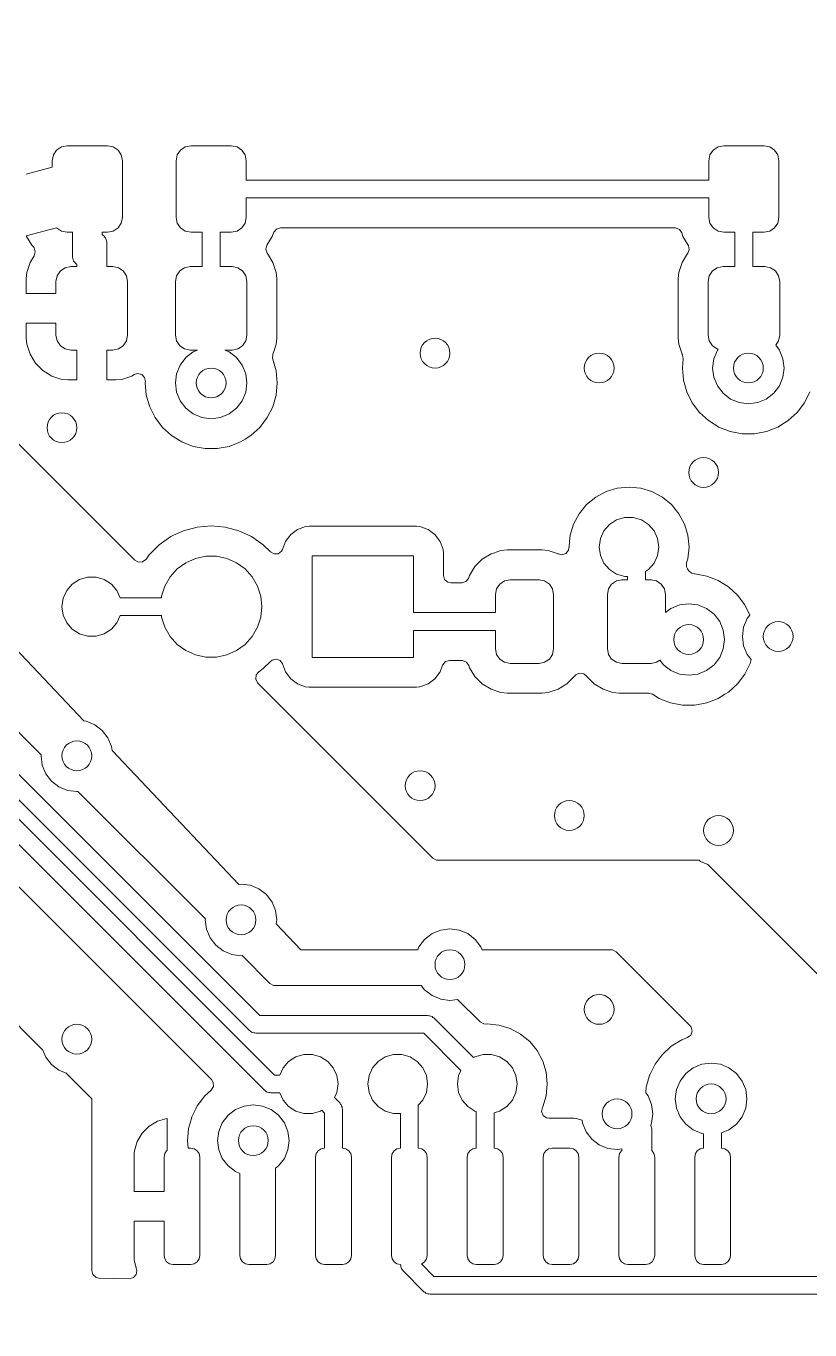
# Model space of a CAD drawing. Header units: millimetres. Extents: x 0 to 594, y 0 to 420.
# Drawn here: x 441.81 to 468.07, y 208.97 to 252.68 of the extents above; entities that cross this region are included whole.
import ezdxf

# ---------------------------------------------------------------- set-up
doc = ezdxf.new("R2010")
doc.units = ezdxf.units.MM
doc.linetypes.add('K5LT32768', pattern=[0])
picture_1 = doc.add_image_def('image2.png', size_in_pixel=(1000, 1000))

msp = doc.modelspace()

# ---------------------------------------------------------------- linework, layer by layer
at = {"color": 7, "linetype": 'K5LT32768', "lineweight": 18}
for p, q in [((442.726, 248.358), (442.688, 248.166)), ((442.835, 248.52), (442.726, 248.358)), ((442.997, 248.628), (442.835, 248.52)), ((443.188, 248.666), (442.997, 248.628)), ((444.538, 248.666), (443.188, 248.666)), ((444.73, 248.628), (444.538, 248.666)), ((444.892, 248.52), (444.73, 248.628)), ((445, 248.358), (444.892, 248.52)), ((445.038, 248.166), (445, 248.358)), ((446.876, 248.358), (446.838, 248.166)), ((446.985, 248.52), (446.876, 248.358)), ((447.147, 248.628), (446.985, 248.52)), ((447.338, 248.666), (447.147, 248.628)), ((448.688, 248.666), (447.338, 248.666)), ((448.88, 248.628), (448.688, 248.666)), ((449.042, 248.52), (448.88, 248.628)), ((449.15, 248.358), (449.042, 248.52)), ((449.188, 248.166), (449.15, 248.358)), ((464.726, 248.358), (464.688, 248.166)), ((464.835, 248.52), (464.726, 248.358)), ((464.997, 248.628), (464.835, 248.52)), ((465.188, 248.666), (464.997, 248.628)), ((466.538, 248.666), (465.188, 248.666)), ((466.73, 248.628), (466.538, 248.666)), ((466.892, 248.52), (466.73, 248.628)), ((467, 248.358), (466.892, 248.52)), ((467.038, 248.166), (467, 248.358)), ((442.688, 247.944), (441.81, 247.716)), ((442.688, 248.166), (442.688, 247.944)), ((445.038, 246.266), (445.038, 248.166)), ((446.838, 248.166), (446.838, 246.266)), ((449.188, 247.516), (449.188, 248.166)), ((464.688, 248.166), (464.688, 247.516)), ((467.038, 246.266), (467.038, 248.166)), ((464.688, 247.516), (449.188, 247.516)), ((449.188, 246.266), (449.188, 246.916)), ((449.188, 246.916), (464.688, 246.916)), ((464.688, 246.916), (464.688, 246.266)), ((444.892, 245.913), (445, 246.075)), ((445, 246.075), (445.038, 246.266)), ((446.838, 246.266), (446.876, 246.075)), ((446.876, 246.075), (446.985, 245.913)), ((449.042, 245.913), (449.15, 246.075)), ((449.15, 246.075), (449.188, 246.266)), ((464.688, 246.266), (464.726, 246.075)), ((464.726, 246.075), (464.835, 245.913)), ((466.892, 245.913), (467, 246.075)), ((467, 246.075), (467.038, 246.266)), ((441.812, 245.651), (442.833, 245.916)), ((441.82, 245.628), (441.812, 245.651)), ((442.833, 245.916), (442.835, 245.913)), ((442.835, 245.913), (442.997, 245.805)), ((442.997, 245.805), (443.188, 245.766)), ((443.188, 245.766), (443.363, 245.766)), ((443.363, 245.766), (443.363, 244.934)), ((444.363, 245.696), (444.363, 245.766)), ((444.363, 245.766), (444.538, 245.766)), ((444.436, 245.624), (444.363, 245.696)), ((444.538, 245.766), (444.73, 245.805)), ((444.73, 245.805), (444.892, 245.913)), ((446.985, 245.913), (447.147, 245.805)), ((447.147, 245.805), (447.338, 245.766)), ((447.338, 245.766), (447.713, 245.766)), ((447.713, 245.766), (447.713, 244.616)), ((448.313, 244.616), (448.313, 245.766)), ((448.313, 245.766), (448.688, 245.766)), ((448.688, 245.766), (448.88, 245.805)), ((448.88, 245.805), (449.042, 245.913)), ((450.097, 245.746), (450.058, 245.628)), ((450.107, 245.771), (450.097, 245.746)), ((450.198, 245.876), (450.107, 245.771)), ((450.332, 245.915), (450.198, 245.876)), ((463.544, 245.915), (450.332, 245.915)), ((463.571, 245.914), (463.544, 245.915)), ((463.7, 245.86), (463.571, 245.914)), ((463.78, 245.746), (463.7, 245.86)), ((463.819, 245.628), (463.78, 245.746)), ((464.835, 245.913), (464.997, 245.805)), ((464.997, 245.805), (465.188, 245.766)), ((465.188, 245.766), (465.563, 245.766)), ((465.563, 245.766), (465.563, 244.616)), ((466.163, 244.616), (466.163, 245.766)), ((466.163, 245.766), (466.538, 245.766)), ((466.538, 245.766), (466.73, 245.805)), ((466.73, 245.805), (466.892, 245.913)), ((442.004, 245.33), (441.82, 245.628)), ((442.048, 245.286), (442.004, 245.33)), ((442.079, 245.248), (442.048, 245.286)), ((442.12, 245.115), (442.079, 245.248)), ((444.431, 245.619), (444.436, 245.624)), ((444.474, 245.583), (444.431, 245.619)), ((444.513, 245.448), (444.474, 245.583)), ((444.513, 244.616), (444.513, 245.448)), ((449.88, 245.34), (449.843, 245.205)), ((449.843, 245.205), (449.885, 245.072)), ((450.058, 245.628), (449.88, 245.34)), ((463.996, 245.34), (463.819, 245.628)), ((464.006, 245.323), (463.996, 245.34)), ((464.032, 245.186), (464.006, 245.323)), ((441.945, 244.755), (442.084, 244.98)), ((442.084, 244.98), (442.12, 245.115)), ((443.363, 244.934), (443.403, 244.8)), ((443.403, 244.8), (443.445, 244.764)), ((443.445, 244.764), (443.441, 244.759)), ((449.885, 245.072), (449.897, 245.056)), ((449.897, 245.056), (449.899, 245.054)), ((449.899, 245.054), (450.083, 244.755)), ((463.794, 244.755), (463.978, 245.054)), ((463.978, 245.054), (463.98, 245.056)), ((463.98, 245.058), (463.985, 245.066)), ((463.98, 245.056), (463.98, 245.058)), ((463.984, 245.067), (464.032, 245.186)), ((463.985, 245.066), (463.984, 245.067)), ((441.813, 244.216), (441.834, 244.422)), ((441.834, 244.422), (441.945, 244.755)), ((442.96, 244.47), (442.851, 244.308)), ((443.122, 244.578), (442.96, 244.47)), ((443.313, 244.616), (443.122, 244.578)), ((443.513, 244.616), (443.313, 244.616)), ((443.441, 244.759), (443.513, 244.686)), ((443.513, 244.686), (443.513, 244.616)), ((444.713, 244.616), (444.513, 244.616)), ((444.905, 244.578), (444.713, 244.616)), ((445.067, 244.47), (444.905, 244.578)), ((445.175, 244.308), (445.067, 244.47)), ((446.96, 244.47), (446.851, 244.308)), ((447.122, 244.578), (446.96, 244.47)), ((447.313, 244.616), (447.122, 244.578)), ((447.713, 244.616), (447.313, 244.616)), ((448.713, 244.616), (448.313, 244.616)), ((448.905, 244.578), (448.713, 244.616)), ((449.067, 244.47), (448.905, 244.578)), ((449.175, 244.308), (449.067, 244.47)), ((450.083, 244.755), (450.083, 244.755)), ((450.083, 244.755), (450.193, 244.422)), ((450.193, 244.422), (450.214, 244.217)), ((463.662, 244.217), (463.683, 244.422)), ((463.683, 244.422), (463.794, 244.755)), ((464.81, 244.47), (464.701, 244.308)), ((464.972, 244.578), (464.81, 244.47)), ((465.163, 244.616), (464.972, 244.578)), ((465.563, 244.616), (465.163, 244.616)), ((466.563, 244.616), (466.163, 244.616)), ((466.755, 244.578), (466.563, 244.616)), ((466.917, 244.47), (466.755, 244.578)), ((467.025, 244.308), (466.917, 244.47)), ((436.086, 244.144), (445.453, 234.777)), ((441.813, 243.716), (441.813, 244.216)), ((442.851, 244.308), (442.813, 244.116)), ((442.813, 244.116), (442.813, 243.716)), ((445.213, 244.116), (445.175, 244.308)), ((445.213, 242.316), (445.213, 244.116)), ((446.851, 244.308), (446.813, 244.116)), ((446.813, 244.116), (446.813, 242.316)), ((449.213, 244.116), (449.175, 244.308)), ((449.213, 242.316), (449.213, 244.116)), ((450.214, 244.217), (450.214, 242.216)), ((463.662, 242.216), (463.662, 244.217)), ((464.701, 244.308), (464.663, 244.116)), ((464.663, 244.116), (464.663, 242.316)), ((467.063, 244.116), (467.025, 244.308)), ((467.063, 242.316), (467.063, 244.116)), ((442.813, 243.716), (441.813, 243.716)), ((441.813, 242.217), (441.813, 242.716)), ((441.813, 242.716), (442.813, 242.716)), ((442.813, 242.716), (442.813, 242.316)), ((441.834, 242.011), (441.813, 242.217)), ((442.813, 242.316), (442.851, 242.125)), ((445.175, 242.125), (445.213, 242.316)), ((446.813, 242.316), (446.851, 242.125)), ((449.175, 242.125), (449.213, 242.316)), ((450.214, 242.216), (450.193, 242.011)), ((463.683, 242.011), (463.662, 242.216)), ((464.663, 242.316), (464.701, 242.125)), ((467.025, 242.125), (467.063, 242.316)), ((441.945, 241.678), (441.834, 242.011)), ((442.851, 242.125), (442.96, 241.963)), ((442.96, 241.963), (443.122, 241.855)), ((443.122, 241.855), (443.313, 241.816)), ((443.313, 241.816), (443.513, 241.816)), ((443.513, 241.816), (443.513, 240.816)), ((444.513, 240.816), (444.513, 241.816)), ((444.513, 241.816), (444.713, 241.816)), ((444.713, 241.816), (444.905, 241.855)), ((444.905, 241.855), (445.067, 241.963)), ((445.067, 241.963), (445.175, 242.125)), ((446.851, 242.125), (446.96, 241.963)), ((446.96, 241.963), (447.122, 241.855)), ((447.122, 241.855), (447.313, 241.816)), ((447.413, 241.756), (447.165, 241.565)), ((447.313, 241.816), (447.56, 241.816)), ((447.56, 241.816), (447.413, 241.756)), ((448.613, 241.756), (448.467, 241.816)), ((448.467, 241.816), (448.713, 241.816)), ((448.862, 241.565), (448.613, 241.756)), ((448.713, 241.816), (448.905, 241.855)), ((448.905, 241.855), (449.067, 241.963)), ((449.067, 241.963), (449.175, 242.125)), ((450.126, 241.809), (450.083, 241.678)), ((450.193, 242.011), (450.126, 241.809)), ((463.794, 241.678), (463.683, 242.011)), ((464.701, 242.125), (464.81, 241.963)), ((464.81, 241.963), (464.972, 241.855)), ((464.974, 241.816), (464.854, 241.527)), ((464.972, 241.855), (464.999, 241.849)), ((464.999, 241.849), (464.974, 241.816)), ((466.928, 241.979), (467.025, 242.125)), ((467.052, 241.816), (466.928, 241.979)), ((467.172, 241.527), (467.052, 241.816)), ((442.129, 241.38), (441.945, 241.678)), ((442.377, 241.132), (442.129, 241.38)), ((446.974, 241.316), (446.854, 241.027)), ((447.165, 241.565), (446.974, 241.316)), ((449.052, 241.316), (448.862, 241.565)), ((449.172, 241.027), (449.052, 241.316)), ((450.084, 241.662), (450.067, 241.55)), ((450.067, 241.55), (450.074, 241.516)), ((450.074, 241.516), (450.186, 241.123)), ((450.083, 241.678), (450.078, 241.664)), ((450.078, 241.664), (450.084, 241.662)), ((463.795, 241.675), (463.794, 241.678)), ((463.804, 241.659), (463.795, 241.675)), ((463.803, 241.216), (463.831, 241.522)), ((463.831, 241.522), (463.804, 241.659)), ((464.854, 241.527), (464.813, 241.216)), ((467.213, 241.216), (467.172, 241.527)), ((442.675, 240.948), (442.377, 241.132)), ((443.008, 240.837), (442.675, 240.948)), ((443.213, 240.816), (443.008, 240.837)), ((445.019, 240.837), (444.813, 240.816)), ((445.351, 240.948), (445.019, 240.837)), ((445.43, 240.996), (445.352, 240.948)), ((445.548, 241.033), (445.43, 240.996)), ((445.684, 241), (445.548, 241.033)), ((445.78, 240.899), (445.684, 241)), ((445.807, 240.762), (445.78, 240.899)), ((446.854, 241.027), (446.813, 240.716)), ((449.213, 240.716), (449.172, 241.027)), ((450.186, 241.123), (450.224, 240.716)), ((463.84, 240.81), (463.803, 241.216)), ((464.813, 241.216), (464.854, 240.906)), ((464.854, 240.906), (464.974, 240.616)), ((467.052, 240.616), (467.172, 240.906)), ((467.172, 240.906), (467.213, 241.216)), ((443.513, 240.816), (443.213, 240.816)), ((444.813, 240.816), (444.513, 240.816)), ((445.803, 240.716), (445.807, 240.762)), ((445.84, 240.31), (445.803, 240.716)), ((446.813, 240.716), (446.854, 240.406)), ((446.854, 240.406), (446.974, 240.116)), ((449.052, 240.116), (449.172, 240.406)), ((449.172, 240.406), (449.213, 240.716)), ((450.224, 240.716), (450.186, 240.31)), ((463.952, 240.418), (463.84, 240.81)), ((464.134, 240.053), (463.952, 240.418)), ((464.974, 240.616), (465.165, 240.368)), ((466.862, 240.368), (467.052, 240.616)), ((468.074, 240.418), (467.893, 240.053)), ((445.952, 239.918), (445.84, 240.31)), ((446.974, 240.116), (447.165, 239.868)), ((448.862, 239.868), (449.052, 240.116)), ((450.186, 240.31), (450.074, 239.918)), ((464.38, 239.727), (464.134, 240.053)), ((465.165, 240.368), (465.413, 240.177)), ((465.413, 240.177), (465.703, 240.057)), ((465.703, 240.057), (466.013, 240.016)), ((466.013, 240.016), (466.324, 240.057)), ((466.324, 240.057), (466.613, 240.177)), ((466.613, 240.177), (466.862, 240.368)), ((467.893, 240.053), (467.647, 239.727)), ((446.134, 239.553), (445.952, 239.918)), ((446.38, 239.227), (446.134, 239.553)), ((447.165, 239.868), (447.413, 239.677)), ((447.413, 239.677), (447.703, 239.557)), ((447.703, 239.557), (448.013, 239.516)), ((448.013, 239.516), (448.324, 239.557)), ((448.324, 239.557), (448.613, 239.677)), ((448.613, 239.677), (448.862, 239.868)), ((449.893, 239.553), (449.647, 239.227)), ((450.074, 239.918), (449.893, 239.553)), ((464.681, 239.453), (464.38, 239.727)), ((467.647, 239.727), (467.345, 239.453)), ((446.681, 238.953), (446.38, 239.227)), ((449.647, 239.227), (449.345, 238.953)), ((465.028, 239.238), (464.681, 239.453)), ((465.408, 239.09), (465.028, 239.238)), ((465.809, 239.015), (465.408, 239.09)), ((466.618, 239.09), (466.217, 239.015)), ((466.999, 239.238), (466.618, 239.09)), ((467.228, 239.38), (466.999, 239.238)), ((467.345, 239.453), (467.228, 239.38)), ((449.638, 219.516), (430.313, 238.841)), ((447.028, 238.738), (446.681, 238.953)), ((447.408, 238.59), (447.028, 238.738)), ((448.999, 238.738), (448.618, 238.59)), ((449.151, 238.832), (448.999, 238.738)), ((449.345, 238.953), (449.151, 238.832)), ((466.217, 239.015), (465.809, 239.015)), ((450.138, 217.516), (429.313, 238.341)), ((429.801, 238.504), (449.301, 219.004)), ((447.809, 238.515), (447.408, 238.59)), ((448.217, 238.515), (447.809, 238.515)), ((448.618, 238.59), (448.217, 238.515)), ((428.801, 238.004), (449.801, 217.004)), ((448.022, 217.368), (428.214, 237.176)), ((460.896, 236.888), (461.244, 237.074)), ((461.244, 237.074), (461.621, 237.189)), ((461.621, 237.189), (462.013, 237.227)), ((462.013, 237.227), (462.406, 237.189)), ((462.406, 237.189), (462.783, 237.074)), ((462.783, 237.074), (463.13, 236.888)), ((460.341, 236.334), (460.591, 236.638)), ((460.591, 236.638), (460.896, 236.888)), ((463.13, 236.888), (463.435, 236.638)), ((463.435, 236.638), (463.685, 236.334)), ((460.156, 235.986), (460.341, 236.334)), ((461.598, 236.126), (461.358, 235.972)), ((461.871, 236.206), (461.598, 236.126)), ((462.156, 236.206), (461.871, 236.206)), ((462.429, 236.126), (462.156, 236.206)), ((462.668, 235.972), (462.429, 236.126)), ((463.685, 236.334), (463.871, 235.986)), ((446.658, 235.565), (446.752, 235.609)), ((446.752, 235.609), (447.086, 235.764)), ((447.086, 235.764), (447.542, 235.887)), ((447.542, 235.887), (448.013, 235.928)), ((448.013, 235.928), (448.484, 235.887)), ((448.484, 235.887), (448.941, 235.764)), ((448.941, 235.764), (449.369, 235.565)), ((450.506, 235.401), (450.678, 235.632)), ((450.678, 235.632), (450.909, 235.804)), ((450.909, 235.804), (451.178, 235.905)), ((451.178, 235.905), (451.297, 235.917)), ((451.298, 235.917), (454.889, 235.917)), ((454.889, 235.917), (455.008, 235.905)), ((455.008, 235.905), (455.278, 235.804)), ((455.278, 235.804), (455.508, 235.632)), ((455.508, 235.632), (455.681, 235.401)), ((460.021, 235.4), (460.041, 235.609)), ((460.041, 235.609), (460.156, 235.986)), ((461.172, 235.757), (461.054, 235.498)), ((461.358, 235.972), (461.172, 235.757)), ((462.855, 235.757), (462.668, 235.972)), ((462.973, 235.498), (462.855, 235.757)), ((463.871, 235.986), (463.985, 235.609)), ((463.985, 235.609), (464.024, 235.216)), ((445.936, 234.959), (446.27, 235.293)), ((446.27, 235.293), (446.658, 235.565)), ((449.369, 235.565), (449.756, 235.293)), ((449.756, 235.293), (450, 235.05)), ((450.408, 235.138), (450.506, 235.401)), ((455.681, 235.401), (455.781, 235.131)), ((459.982, 235.106), (459.996, 235.204)), ((459.996, 235.204), (460.003, 235.204)), ((460.003, 235.216), (460.021, 235.4)), ((460.003, 235.204), (460.003, 235.216)), ((461.054, 235.498), (461.013, 235.216)), ((461.013, 235.216), (461.054, 234.935)), ((463.013, 235.216), (462.973, 235.498)), ((462.973, 234.935), (463.013, 235.216)), ((464.024, 235.216), (463.985, 234.824)), ((445.453, 234.777), (445.576, 234.71)), ((445.576, 234.71), (445.715, 234.72)), ((445.715, 234.72), (445.827, 234.803)), ((445.827, 234.803), (445.832, 234.81)), ((445.832, 234.81), (445.842, 234.824)), ((445.842, 234.824), (445.936, 234.959)), ((447.488, 234.833), (447.163, 234.689)), ((447.836, 234.907), (447.488, 234.833)), ((448.191, 234.907), (447.836, 234.907)), ((448.539, 234.833), (448.191, 234.907)), ((448.863, 234.689), (448.539, 234.833)), ((450, 235.05), (450.123, 234.983)), ((450.123, 234.983), (450.262, 234.993)), ((450.262, 234.993), (450.374, 235.076)), ((450.374, 235.076), (450.408, 235.138)), ((454.793, 234.916), (451.393, 234.916)), ((451.393, 234.916), (451.393, 231.516)), ((454.793, 233.016), (454.793, 234.916)), ((455.781, 235.131), (455.794, 235.012)), ((455.794, 235.012), (455.794, 234.265)), ((456.85, 234.558), (457.096, 234.805)), ((457.096, 234.805), (457.392, 234.987)), ((457.392, 234.987), (457.468, 235.012)), ((457.468, 235.012), (457.723, 235.097)), ((457.723, 235.097), (457.927, 235.117)), ((457.927, 235.117), (459.1, 235.117)), ((459.1, 235.117), (459.304, 235.097)), ((459.304, 235.097), (459.634, 234.987)), ((459.634, 234.987), (459.647, 234.981)), ((459.647, 234.981), (459.65, 234.986)), ((459.65, 234.986), (459.759, 234.956)), ((459.759, 234.956), (459.893, 234.998)), ((459.893, 234.998), (459.982, 235.106)), ((461.054, 234.935), (461.172, 234.676)), ((462.855, 234.676), (462.973, 234.935)), ((463.985, 234.824), (463.944, 234.689)), ((446.876, 234.48), (446.638, 234.216)), ((447.163, 234.689), (446.876, 234.48)), ((449.151, 234.48), (448.863, 234.689)), ((449.389, 234.216), (449.151, 234.48)), ((456.668, 234.262), (456.85, 234.558)), ((461.172, 234.676), (461.358, 234.461)), ((461.358, 234.461), (461.598, 234.307)), ((461.598, 234.307), (461.871, 234.227)), ((462.563, 234.393), (462.668, 234.461)), ((462.563, 234.116), (462.563, 234.393)), ((462.668, 234.461), (462.855, 234.676)), ((463.944, 234.689), (463.943, 234.549)), ((463.943, 234.549), (463.971, 234.487)), ((463.971, 234.487), (463.993, 234.451)), ((463.993, 234.451), (464.003, 234.434)), ((464.003, 234.434), (464.107, 234.341)), ((464.107, 234.341), (464.206, 234.318)), ((464.206, 234.318), (464.206, 234.318)), ((464.206, 234.318), (464.212, 234.317)), ((464.212, 234.317), (464.214, 234.316)), ((464.214, 234.316), (464.217, 234.316)), ((464.217, 234.316), (464.618, 234.242)), ((443.358, 233.972), (443.172, 233.757)), ((443.598, 234.126), (443.358, 233.972)), ((443.871, 234.206), (443.598, 234.126)), ((444.156, 234.206), (443.871, 234.206)), ((444.429, 234.126), (444.156, 234.206)), ((444.668, 233.972), (444.429, 234.126)), ((444.855, 233.757), (444.668, 233.972)), ((446.46, 233.908), (446.35, 233.57)), ((446.638, 234.216), (446.46, 233.908)), ((449.566, 233.908), (449.389, 234.216)), ((449.676, 233.57), (449.566, 233.908)), ((455.794, 234.265), (455.834, 234.131)), ((455.834, 234.131), (455.939, 234.04)), ((455.939, 234.04), (456.042, 234.017)), ((456.042, 234.017), (456.407, 234.017)), ((456.407, 234.017), (456.541, 234.057)), ((456.541, 234.057), (456.633, 234.162)), ((456.633, 234.162), (456.643, 234.187)), ((456.643, 234.187), (456.668, 234.262)), ((457.681, 233.974), (457.575, 233.816)), ((457.839, 234.079), (457.681, 233.974)), ((458.026, 234.116), (457.839, 234.079)), ((459.001, 234.116), (458.026, 234.116)), ((459.187, 234.079), (459.001, 234.116)), ((459.345, 233.974), (459.187, 234.079)), ((459.451, 233.816), (459.345, 233.974)), ((461.431, 233.974), (461.325, 233.816)), ((461.589, 234.079), (461.431, 233.974)), ((461.776, 234.116), (461.589, 234.079)), ((461.963, 234.116), (461.776, 234.116)), ((461.871, 234.227), (461.963, 234.227)), ((461.963, 234.227), (461.963, 234.116)), ((462.751, 234.116), (462.563, 234.116)), ((462.937, 234.079), (462.751, 234.116)), ((463.095, 233.974), (462.937, 234.079)), ((463.201, 233.816), (463.095, 233.974)), ((464.618, 234.242), (464.999, 234.094)), ((464.999, 234.094), (465.345, 233.879)), ((465.345, 233.879), (465.647, 233.605)), ((443.054, 233.498), (443.013, 233.216)), ((443.172, 233.757), (443.054, 233.498)), ((444.964, 233.516), (444.855, 233.757)), ((446.345, 233.516), (444.964, 233.516)), ((446.35, 233.57), (446.345, 233.516)), ((449.713, 233.216), (449.676, 233.57)), ((457.575, 233.816), (457.538, 233.629)), ((457.538, 233.629), (457.538, 233.016)), ((459.488, 233.629), (459.451, 233.816)), ((459.488, 231.804), (459.488, 233.629)), ((461.325, 233.816), (461.288, 233.629)), ((461.288, 233.629), (461.288, 231.804)), ((463.238, 233.629), (463.201, 233.816)), ((463.238, 233.02), (463.238, 233.629)), ((465.647, 233.605), (465.893, 233.279)), ((443.748, 229.386), (440.075, 233.263)), ((443.013, 233.216), (443.054, 232.935)), ((449.676, 232.863), (449.713, 233.216)), ((457.538, 233.016), (454.793, 233.016)), ((463.413, 233.155), (463.238, 233.02)), ((463.703, 233.275), (463.413, 233.155)), ((464.013, 233.315), (463.703, 233.275)), ((464.324, 233.275), (464.013, 233.315)), ((464.613, 233.155), (464.324, 233.275)), ((464.862, 232.964), (464.613, 233.155)), ((465.052, 232.715), (464.862, 232.964)), ((465.893, 233.279), (466.064, 232.934)), ((443.054, 232.935), (443.172, 232.676)), ((443.172, 232.676), (443.358, 232.461)), ((444.668, 232.461), (444.855, 232.676)), ((444.855, 232.676), (444.964, 232.916)), ((444.964, 232.916), (446.345, 232.916)), ((446.345, 232.916), (446.35, 232.863)), ((446.35, 232.863), (446.46, 232.525)), ((446.46, 232.525), (446.638, 232.217)), ((449.389, 232.217), (449.566, 232.525)), ((449.566, 232.525), (449.676, 232.863)), ((465.172, 232.426), (465.052, 232.715)), ((465.854, 232.527), (465.813, 232.216)), ((465.974, 232.816), (465.854, 232.527)), ((466.064, 232.934), (465.974, 232.816)), ((443.358, 232.461), (443.598, 232.307)), ((443.598, 232.307), (443.871, 232.227)), ((443.871, 232.227), (444.156, 232.227)), ((444.156, 232.227), (444.429, 232.307)), ((444.429, 232.307), (444.668, 232.461)), ((446.638, 232.217), (446.876, 231.953)), ((449.151, 231.953), (449.389, 232.217)), ((454.793, 231.516), (454.793, 232.416)), ((454.793, 232.416), (457.538, 232.416)), ((457.538, 232.416), (457.538, 231.804)), ((465.213, 232.115), (465.172, 232.426)), ((465.172, 231.805), (465.213, 232.115)), ((465.813, 232.216), (465.854, 231.906)), ((446.876, 231.953), (447.163, 231.744)), ((447.163, 231.744), (447.488, 231.6)), ((448.539, 231.6), (448.863, 231.744)), ((448.863, 231.744), (449.151, 231.953)), ((457.538, 231.804), (457.575, 231.617)), ((459.451, 231.617), (459.488, 231.804)), ((461.288, 231.804), (461.325, 231.617)), ((465.052, 231.515), (465.172, 231.805)), ((465.854, 231.906), (465.974, 231.616)), ((439.049, 231.521), (442.318, 228.252)), ((447.488, 231.6), (447.836, 231.526)), ((447.836, 231.526), (448.191, 231.526)), ((448.191, 231.526), (448.539, 231.6)), ((450, 231.383), (449.756, 231.14)), ((450.056, 231.426), (450, 231.383)), ((450.193, 231.455), (450.056, 231.426)), ((450.324, 231.407), (450.193, 231.455)), ((450.408, 231.295), (450.324, 231.407)), ((450.506, 231.032), (450.408, 231.295)), ((451.393, 231.516), (454.793, 231.516)), ((455.764, 231.254), (455.681, 231.032)), ((455.771, 231.271), (455.764, 231.254)), ((455.862, 231.376), (455.771, 231.271)), ((455.996, 231.415), (455.862, 231.376)), ((456.407, 231.415), (455.996, 231.415)), ((456.434, 231.414), (456.407, 231.415)), ((456.563, 231.36), (456.434, 231.414)), ((456.643, 231.245), (456.563, 231.36)), ((456.668, 231.171), (456.643, 231.245)), ((457.575, 231.617), (457.681, 231.459)), ((457.681, 231.459), (457.839, 231.354)), ((457.839, 231.354), (458.026, 231.316)), ((458.026, 231.316), (459.001, 231.316)), ((459.001, 231.316), (459.187, 231.354)), ((459.187, 231.354), (459.345, 231.459)), ((459.345, 231.459), (459.451, 231.617)), ((461.325, 231.617), (461.431, 231.459)), ((461.431, 231.459), (461.589, 231.354)), ((461.589, 231.354), (461.776, 231.316)), ((461.776, 231.316), (462.751, 231.316)), ((462.751, 231.316), (462.937, 231.354)), ((462.937, 231.354), (463.044, 231.425)), ((463.044, 231.425), (463.165, 231.267)), ((463.165, 231.267), (463.413, 231.076)), ((464.613, 231.076), (464.862, 231.267)), ((464.862, 231.267), (465.052, 231.515)), ((466.074, 231.317), (465.893, 230.952)), ((465.974, 231.616), (466.109, 231.44)), ((466.109, 231.44), (466.074, 231.317)), ((449.519, 230.926), (449.505, 230.787)), ((449.505, 230.787), (449.568, 230.662)), ((449.607, 231.035), (449.519, 230.926)), ((449.756, 231.14), (449.607, 231.035)), ((450.678, 230.801), (450.506, 231.032)), ((450.909, 230.629), (450.678, 230.801)), ((455.508, 230.801), (455.278, 230.629)), ((455.681, 231.032), (455.508, 230.801)), ((456.85, 230.874), (456.668, 231.171)), ((457.096, 230.628), (456.85, 230.874)), ((460.176, 230.874), (459.93, 230.628)), ((460.177, 230.876), (460.176, 230.874)), ((460.18, 230.879), (460.177, 230.876)), ((460.185, 230.886), (460.18, 230.879)), ((460.186, 230.886), (460.185, 230.886)), ((460.229, 230.936), (460.186, 230.886)), ((460.358, 230.992), (460.229, 230.936)), ((460.495, 230.969), (460.358, 230.992)), ((460.59, 230.885), (460.495, 230.969)), ((460.591, 230.886), (460.59, 230.885)), ((460.598, 230.877), (460.591, 230.886)), ((460.599, 230.876), (460.598, 230.877)), ((460.6, 230.874), (460.599, 230.876)), ((460.846, 230.628), (460.6, 230.874)), ((463.413, 231.076), (463.703, 230.956)), ((463.703, 230.956), (464.013, 230.915)), ((464.013, 230.915), (464.324, 230.956)), ((464.324, 230.956), (464.613, 231.076)), ((465.893, 230.952), (465.647, 230.626)), ((449.568, 230.662), (449.573, 230.656)), ((449.573, 230.656), (455.441, 224.789)), ((451.178, 230.528), (450.909, 230.629)), ((451.298, 230.515), (451.178, 230.528)), ((454.889, 230.515), (451.298, 230.515)), ((454.994, 230.527), (454.889, 230.515)), ((455.008, 230.528), (454.994, 230.527)), ((455.278, 230.629), (455.008, 230.528)), ((457.392, 230.446), (457.096, 230.628)), ((457.723, 230.336), (457.392, 230.446)), ((459.634, 230.446), (459.304, 230.336)), ((459.93, 230.628), (459.634, 230.446)), ((461.142, 230.446), (460.846, 230.628)), ((461.473, 230.336), (461.142, 230.446)), ((465.345, 230.352), (465.227, 230.278)), ((465.647, 230.626), (465.345, 230.352)), ((457.927, 230.315), (457.723, 230.336)), ((459.1, 230.315), (457.927, 230.315)), ((459.304, 230.336), (459.1, 230.315)), ((461.677, 230.315), (461.473, 230.336)), ((462.669, 230.315), (461.677, 230.315)), ((462.799, 230.278), (462.669, 230.315)), ((463.028, 230.137), (462.799, 230.278)), ((463.408, 229.989), (463.028, 230.137)), ((463.809, 229.914), (463.408, 229.989)), ((464.217, 229.914), (463.809, 229.914)), ((464.618, 229.989), (464.217, 229.914)), ((464.999, 230.137), (464.618, 229.989)), ((465.227, 230.278), (464.999, 230.137)), ((443.824, 229.376), (443.748, 229.386)), ((444.113, 229.256), (443.824, 229.376)), ((444.362, 229.065), (444.113, 229.256)), ((444.552, 228.816), (444.362, 229.065)), ((444.672, 228.527), (444.552, 228.816)), ((442.318, 228.252), (442.313, 228.216)), ((442.313, 228.216), (442.354, 227.906)), ((444.69, 228.391), (444.672, 228.527)), ((448.938, 223.907), (444.69, 228.391)), ((442.354, 227.906), (442.474, 227.616)), ((442.474, 227.616), (442.665, 227.368)), ((442.665, 227.368), (442.913, 227.177)), ((442.913, 227.177), (443.203, 227.057)), ((443.203, 227.057), (443.513, 227.016)), ((443.513, 227.016), (443.549, 227.021)), ((443.549, 227.021), (447.818, 222.752)), ((455.441, 224.789), (455.563, 224.722)), ((455.563, 224.722), (455.616, 224.716)), ((455.616, 224.716), (464.362, 224.716)), ((464.362, 224.716), (464.413, 224.677)), ((464.413, 224.677), (464.651, 224.579)), ((464.651, 224.579), (468.376, 220.854)), ((449.013, 223.916), (448.938, 223.907)), ((449.324, 223.876), (449.013, 223.916)), ((449.613, 223.756), (449.324, 223.876)), ((449.862, 223.565), (449.613, 223.756)), ((450.052, 223.316), (449.862, 223.565)), ((437.651, 223.079), (442.376, 218.354)), ((450.172, 223.027), (450.052, 223.316)), ((450.213, 222.716), (450.172, 223.027)), ((447.818, 222.752), (447.813, 222.716)), ((447.813, 222.716), (447.854, 222.406)), ((450.195, 222.58), (450.213, 222.716)), ((451.013, 221.716), (450.195, 222.58)), ((447.854, 222.406), (447.974, 222.116)), ((447.974, 222.116), (448.165, 221.868)), ((455.165, 222.065), (454.974, 221.816)), ((455.413, 222.256), (455.165, 222.065)), ((455.703, 222.376), (455.413, 222.256)), ((456.013, 222.416), (455.703, 222.376)), ((456.324, 222.376), (456.013, 222.416)), ((456.613, 222.256), (456.324, 222.376)), ((456.862, 222.065), (456.613, 222.256)), ((457.052, 221.816), (456.862, 222.065)), ((448.165, 221.868), (448.413, 221.677)), ((448.413, 221.677), (448.703, 221.557)), ((454.933, 221.716), (451.013, 221.716)), ((454.974, 221.816), (454.933, 221.716)), ((457.094, 221.716), (457.052, 221.816)), ((461.411, 221.716), (457.094, 221.716)), ((461.463, 221.711), (461.411, 221.716)), ((461.586, 221.644), (461.463, 221.711)), ((464.054, 219.176), (461.586, 221.644)), ((448.703, 221.557), (449.013, 221.516)), ((449.013, 221.516), (449.049, 221.521)), ((449.049, 221.521), (449.98, 220.59)), ((449.98, 220.59), (450.102, 220.523)), ((450.102, 220.523), (450.155, 220.517)), ((450.155, 220.517), (455.05, 220.517)), ((455.05, 220.517), (455.165, 220.368)), ((455.165, 220.368), (455.413, 220.177)), ((455.413, 220.177), (455.703, 220.057)), ((455.703, 220.057), (456.013, 220.016)), ((456.013, 220.016), (456.269, 220.05)), ((456.269, 220.05), (457.025, 219.295)), ((455.263, 219.516), (449.638, 219.516)), ((455.301, 219.506), (455.263, 219.516)), ((455.341, 219.506), (455.301, 219.506)), ((455.375, 219.487), (455.341, 219.506)), ((455.413, 219.476), (455.375, 219.487)), ((455.441, 219.448), (455.413, 219.476)), ((455.475, 219.429), (455.441, 219.448)), ((456.805, 218.099), (455.475, 219.429)), ((449.301, 219.004), (449.335, 218.985)), ((449.335, 218.985), (449.363, 218.957)), ((457.025, 219.295), (457.147, 219.228)), ((457.147, 219.228), (457.225, 219.223)), ((457.225, 219.223), (457.263, 219.227)), ((457.263, 219.227), (457.656, 219.189)), ((457.656, 219.189), (458.033, 219.074)), ((458.033, 219.074), (458.38, 218.888)), ((464.095, 219.122), (464.054, 219.176)), ((464.079, 218.854), (464.126, 218.986)), ((464.126, 218.986), (464.095, 219.122)), ((449.363, 218.957), (449.401, 218.946)), ((449.401, 218.946), (449.436, 218.927)), ((449.436, 218.927), (449.475, 218.927)), ((449.475, 218.927), (449.513, 218.916)), ((449.513, 218.916), (455.139, 218.916)), ((455.139, 218.916), (456.383, 217.672)), ((458.38, 218.888), (458.685, 218.638)), ((458.685, 218.638), (458.935, 218.334)), ((463.431, 218.48), (463.778, 218.695)), ((463.778, 218.695), (463.968, 218.769)), ((463.968, 218.769), (464.079, 218.854)), ((442.376, 218.354), (442.474, 218.116)), ((442.474, 218.116), (442.665, 217.868)), ((450.848, 218.126), (450.608, 217.972)), ((451.121, 218.206), (450.848, 218.126)), ((451.406, 218.206), (451.121, 218.206)), ((451.679, 218.126), (451.406, 218.206)), ((451.918, 217.972), (451.679, 218.126)), ((453.848, 218.126), (453.608, 217.972)), ((454.121, 218.206), (453.848, 218.126)), ((454.406, 218.206), (454.121, 218.206)), ((454.679, 218.126), (454.406, 218.206)), ((454.918, 217.972), (454.679, 218.126)), ((456.848, 218.126), (456.805, 218.099)), ((457.121, 218.206), (456.848, 218.126)), ((457.406, 218.206), (457.121, 218.206)), ((457.679, 218.126), (457.406, 218.206)), ((457.918, 217.972), (457.679, 218.126)), ((458.935, 218.334), (459.121, 217.986)), ((462.884, 217.88), (463.053, 218.104)), ((463.053, 218.104), (463.13, 218.206)), ((463.13, 218.206), (463.431, 218.48)), ((442.665, 217.868), (442.913, 217.677)), ((442.913, 217.677), (443.151, 217.579)), ((450.422, 217.757), (450.312, 217.516)), ((450.608, 217.972), (450.422, 217.757)), ((452.105, 217.757), (451.918, 217.972)), ((452.223, 217.498), (452.105, 217.757)), ((453.422, 217.757), (453.304, 217.498)), ((453.608, 217.972), (453.422, 217.757)), ((455.105, 217.757), (454.918, 217.972)), ((455.223, 217.498), (455.105, 217.757)), ((456.383, 217.672), (456.304, 217.498)), ((458.105, 217.757), (457.918, 217.972)), ((458.223, 217.498), (458.105, 217.757)), ((459.121, 217.986), (459.235, 217.609)), ((462.706, 217.522), (462.797, 217.706)), ((462.797, 217.706), (462.884, 217.88)), ((464.163, 217.756), (463.915, 217.565)), ((464.453, 217.876), (464.163, 217.756)), ((464.763, 217.916), (464.453, 217.876)), ((465.074, 217.876), (464.763, 217.916)), ((465.363, 217.756), (465.074, 217.876)), ((465.612, 217.565), (465.363, 217.756)), ((443.151, 217.579), (444.013, 216.716)), ((448.083, 217.268), (448.022, 217.368)), ((448.086, 217.128), (448.083, 217.268)), ((450.312, 217.516), (450.138, 217.516)), ((452.263, 217.216), (452.223, 217.498)), ((453.304, 217.498), (453.263, 217.216)), ((455.263, 217.216), (455.223, 217.498)), ((456.304, 217.498), (456.263, 217.216)), ((458.263, 217.216), (458.223, 217.498)), ((459.235, 217.609), (459.274, 217.216)), ((462.59, 217.123), (462.632, 217.268)), ((462.632, 217.268), (462.702, 217.515)), ((462.702, 217.515), (462.706, 217.522)), ((463.724, 217.316), (463.604, 217.027)), ((463.915, 217.565), (463.724, 217.316)), ((465.802, 217.316), (465.612, 217.565)), ((465.922, 217.027), (465.802, 217.316)), ((447.703, 216.689), (447.792, 216.807)), ((447.792, 216.807), (448.014, 217.009)), ((448.014, 217.009), (448.086, 217.128)), ((449.801, 217.004), (449.835, 216.985)), ((449.835, 216.985), (449.863, 216.957)), ((449.863, 216.957), (449.901, 216.946)), ((449.901, 216.946), (449.936, 216.927)), ((449.936, 216.927), (449.975, 216.927)), ((449.975, 216.927), (450.013, 216.916)), ((450.013, 216.916), (450.312, 216.916)), ((450.312, 216.916), (450.422, 216.676)), ((452.143, 216.761), (452.223, 216.935)), ((452.223, 216.935), (452.263, 217.216)), ((453.263, 217.216), (453.304, 216.935)), ((453.304, 216.935), (453.422, 216.676)), ((455.105, 216.676), (455.223, 216.935)), ((455.223, 216.935), (455.263, 217.216)), ((456.263, 217.216), (456.304, 216.935)), ((456.304, 216.935), (456.422, 216.676)), ((458.105, 216.676), (458.223, 216.935)), ((458.223, 216.935), (458.263, 217.216)), ((459.235, 216.824), (459.121, 216.447)), ((459.274, 217.216), (459.235, 216.824)), ((462.572, 216.922), (462.59, 217.123)), ((462.652, 216.816), (462.572, 216.922)), ((462.772, 216.527), (462.652, 216.816)), ((463.604, 217.027), (463.563, 216.716)), ((465.963, 216.716), (465.922, 217.027)), ((444.013, 216.716), (444.013, 210.959)), ((447.375, 216.138), (447.5, 216.388)), ((447.5, 216.388), (447.546, 216.481)), ((447.546, 216.481), (447.703, 216.689)), ((448.825, 216.357), (448.577, 216.166)), ((449.115, 216.477), (448.825, 216.357)), ((449.425, 216.517), (449.115, 216.477)), ((449.736, 216.477), (449.425, 216.517)), ((450.025, 216.357), (449.736, 216.477)), ((450.274, 216.166), (450.025, 216.357)), ((450.422, 216.676), (450.608, 216.461)), ((450.608, 216.461), (450.848, 216.307)), ((452.325, 216.579), (452.143, 216.761)), ((452.345, 216.544), (452.325, 216.579)), ((452.373, 216.516), (452.345, 216.544)), ((452.383, 216.478), (452.373, 216.516)), ((452.403, 216.444), (452.383, 216.478)), ((452.403, 216.405), (452.403, 216.444)), ((452.413, 216.366), (452.403, 216.405)), ((452.413, 215.066), (452.413, 216.366)), ((453.422, 216.676), (453.608, 216.461)), ((453.608, 216.461), (453.848, 216.307)), ((454.953, 216.501), (455.105, 216.676)), ((454.953, 215.066), (454.953, 216.501)), ((456.422, 216.676), (456.608, 216.461)), ((456.608, 216.461), (456.848, 216.307)), ((457.679, 216.307), (457.918, 216.461)), ((457.918, 216.461), (458.105, 216.676)), ((459.113, 216.432), (459.085, 216.296)), ((459.121, 216.447), (459.113, 216.432)), ((462.813, 216.216), (462.772, 216.527)), ((463.563, 216.716), (463.604, 216.406)), ((463.604, 216.406), (463.724, 216.116)), ((465.802, 216.116), (465.922, 216.406)), ((465.922, 216.406), (465.963, 216.716)), ((445.93, 215.802), (446.213, 215.969)), ((446.213, 215.969), (446.528, 216.061)), ((446.528, 216.061), (446.533, 216.061)), ((446.533, 216.061), (446.533, 214.987)), ((447.254, 215.727), (447.349, 216.061)), ((447.349, 216.061), (447.364, 216.116)), ((447.364, 216.116), (447.375, 216.138)), ((448.386, 215.917), (448.266, 215.628)), ((448.577, 216.166), (448.386, 215.917)), ((450.465, 215.917), (450.274, 216.166)), ((450.585, 215.628), (450.465, 215.917)), ((450.848, 216.307), (451.121, 216.227)), ((451.121, 216.227), (451.406, 216.227)), ((451.406, 216.227), (451.679, 216.307)), ((451.679, 216.307), (451.721, 216.334)), ((451.721, 216.334), (451.813, 216.242)), ((451.813, 216.242), (451.813, 215.066)), ((453.848, 216.307), (454.121, 216.227)), ((454.121, 216.227), (454.353, 216.227)), ((454.353, 216.227), (454.353, 215.066)), ((456.848, 216.307), (456.893, 216.294)), ((456.893, 216.294), (456.893, 215.066)), ((457.493, 216.252), (457.679, 216.307)), ((457.493, 215.066), (457.493, 216.252)), ((459.085, 216.296), (459.135, 216.165)), ((459.135, 216.165), (459.247, 216.082)), ((459.247, 216.082), (459.332, 216.067)), ((459.332, 216.067), (460.165, 216.067)), ((460.165, 216.067), (460.238, 216.062)), ((460.238, 216.062), (460.441, 216.003)), ((460.441, 216.003), (460.454, 215.906)), ((462.772, 215.906), (462.813, 216.216)), ((463.724, 216.116), (463.915, 215.868)), ((465.612, 215.868), (465.802, 216.116)), ((445.531, 215.287), (445.698, 215.57)), ((445.698, 215.57), (445.93, 215.802)), ((447.226, 215.434), (447.253, 215.724)), ((447.253, 215.724), (447.254, 215.727)), ((448.266, 215.628), (448.225, 215.317)), ((450.625, 215.317), (450.585, 215.628)), ((460.454, 215.906), (460.574, 215.616)), ((460.574, 215.616), (460.765, 215.368)), ((462.743, 215.835), (462.772, 215.906)), ((462.747, 215.827), (462.743, 215.835)), ((462.773, 215.717), (462.747, 215.827)), ((462.773, 214.987), (462.773, 215.717)), ((463.915, 215.868), (464.163, 215.677)), ((464.163, 215.677), (464.453, 215.557)), ((464.453, 215.557), (464.513, 215.549)), ((464.513, 215.549), (464.513, 215.066)), ((465.113, 215.574), (465.363, 215.677)), ((465.113, 215.066), (465.113, 215.574)), ((465.363, 215.677), (465.612, 215.868)), ((445.439, 214.971), (445.531, 215.287)), ((447.215, 215.317), (447.226, 215.434)), ((447.238, 215.066), (447.215, 215.317)), ((447.333, 215.066), (447.238, 215.066)), ((447.448, 215.044), (447.333, 215.066)), ((447.545, 214.979), (447.448, 215.044)), ((448.225, 215.317), (448.266, 215.007)), ((450.585, 215.007), (450.625, 215.317)), ((451.698, 215.044), (451.601, 214.979)), ((451.813, 215.066), (451.698, 215.044)), ((452.528, 215.044), (452.413, 215.066)), ((452.625, 214.979), (452.528, 215.044)), ((454.238, 215.044), (454.141, 214.979)), ((454.353, 215.066), (454.238, 215.044)), ((455.068, 215.044), (454.953, 215.066)), ((455.165, 214.979), (455.068, 215.044)), ((456.778, 215.044), (456.681, 214.979)), ((456.893, 215.066), (456.778, 215.044)), ((457.608, 215.044), (457.493, 215.066)), ((457.705, 214.979), (457.608, 215.044)), ((459.318, 215.044), (459.221, 214.979)), ((459.433, 215.066), (459.318, 215.044)), ((460.033, 215.066), (459.433, 215.066)), ((460.148, 215.044), (460.033, 215.066)), ((460.245, 214.979), (460.148, 215.044)), ((460.765, 215.368), (461.013, 215.177)), ((461.013, 215.177), (461.303, 215.057)), ((461.303, 215.057), (461.613, 215.016)), ((464.398, 215.044), (464.301, 214.979)), ((464.513, 215.066), (464.398, 215.044)), ((465.228, 215.044), (465.113, 215.066)), ((465.325, 214.979), (465.228, 215.044)), ((445.433, 214.898), (445.439, 214.971)), ((445.433, 213.616), (445.433, 214.898)), ((446.456, 214.881), (446.433, 214.766)), ((446.433, 214.766), (446.433, 213.616)), ((446.521, 214.979), (446.456, 214.881)), ((446.533, 214.987), (446.521, 214.979)), ((447.61, 214.881), (447.545, 214.979)), ((447.633, 214.766), (447.61, 214.881)), ((447.633, 211.466), (447.633, 214.766)), ((448.266, 215.007), (448.386, 214.717)), ((448.386, 214.717), (448.577, 214.469)), ((450.274, 214.469), (450.465, 214.717)), ((450.465, 214.717), (450.585, 215.007)), ((451.536, 214.881), (451.513, 214.766)), ((451.513, 214.766), (451.513, 211.466)), ((451.601, 214.979), (451.536, 214.881)), ((452.69, 214.881), (452.625, 214.979)), ((452.713, 214.766), (452.69, 214.881)), ((452.713, 211.466), (452.713, 214.766)), ((454.076, 214.881), (454.053, 214.766)), ((454.053, 214.766), (454.053, 211.466)), ((454.141, 214.979), (454.076, 214.881)), ((455.23, 214.881), (455.165, 214.979)), ((455.253, 214.766), (455.23, 214.881)), ((455.253, 211.466), (455.253, 214.766)), ((456.616, 214.881), (456.593, 214.766)), ((456.593, 214.766), (456.593, 211.466)), ((456.681, 214.979), (456.616, 214.881)), ((457.77, 214.881), (457.705, 214.979)), ((457.793, 214.766), (457.77, 214.881)), ((457.793, 211.466), (457.793, 214.766)), ((459.156, 214.881), (459.133, 214.766)), ((459.133, 214.766), (459.133, 211.466)), ((459.221, 214.979), (459.156, 214.881)), ((460.31, 214.881), (460.245, 214.979)), ((460.333, 214.766), (460.31, 214.881)), ((460.333, 211.466), (460.333, 214.766)), ((461.613, 215.016), (461.773, 215.038)), ((461.696, 214.881), (461.673, 214.766)), ((461.673, 214.766), (461.673, 211.466)), ((461.761, 214.979), (461.696, 214.881)), ((461.773, 214.987), (461.761, 214.979)), ((461.773, 215.038), (461.773, 214.987)), ((462.785, 214.979), (462.773, 214.987)), ((462.85, 214.881), (462.785, 214.979)), ((462.873, 214.766), (462.85, 214.881)), ((462.873, 211.466), (462.873, 214.766)), ((464.236, 214.881), (464.213, 214.766)), ((464.213, 214.766), (464.213, 211.466)), ((464.301, 214.979), (464.236, 214.881)), ((465.39, 214.881), (465.325, 214.979)), ((465.413, 214.766), (465.39, 214.881)), ((465.413, 211.466), (465.413, 214.766)), ((448.577, 214.469), (448.825, 214.278)), ((448.825, 214.278), (448.973, 214.217)), ((448.973, 214.217), (448.973, 211.466)), ((450.173, 214.392), (450.274, 214.469)), ((450.173, 211.466), (450.173, 214.392)), ((446.433, 213.616), (445.433, 213.616)), ((445.433, 211.335), (445.433, 212.616)), ((445.433, 212.616), (446.433, 212.616)), ((446.433, 212.616), (446.433, 211.466)), ((445.439, 211.262), (445.433, 211.335)), ((445.513, 211.006), (445.439, 211.262)), ((446.433, 211.466), (446.456, 211.352)), ((446.456, 211.352), (446.521, 211.254)), ((446.521, 211.254), (446.618, 211.189)), ((446.618, 211.189), (446.733, 211.166)), ((446.733, 211.166), (447.333, 211.166)), ((447.333, 211.166), (447.448, 211.189)), ((447.448, 211.189), (447.545, 211.254)), ((447.545, 211.254), (447.61, 211.352)), ((447.61, 211.352), (447.633, 211.466)), ((448.973, 211.466), (448.996, 211.352)), ((448.996, 211.352), (449.061, 211.254)), ((449.061, 211.254), (449.158, 211.189)), ((449.158, 211.189), (449.273, 211.166)), ((449.273, 211.166), (449.873, 211.166)), ((449.873, 211.166), (449.988, 211.189)), ((449.988, 211.189), (450.085, 211.254)), ((450.085, 211.254), (450.15, 211.352)), ((450.15, 211.352), (450.173, 211.466)), ((451.513, 211.466), (451.536, 211.352)), ((451.536, 211.352), (451.601, 211.254)), ((451.601, 211.254), (451.698, 211.189)), ((451.698, 211.189), (451.813, 211.166)), ((451.813, 211.166), (452.413, 211.166)), ((452.413, 211.166), (452.528, 211.189)), ((452.528, 211.189), (452.625, 211.254)), ((452.625, 211.254), (452.69, 211.352)), ((452.69, 211.352), (452.713, 211.466)), ((454.053, 211.466), (454.076, 211.352)), ((454.076, 211.352), (454.141, 211.254)), ((454.141, 211.254), (454.238, 211.189)), ((454.238, 211.189), (454.353, 211.166)), ((454.353, 211.166), (454.363, 211.128)), ((454.363, 211.128), (454.363, 211.089)), ((455.057, 211.187), (455.068, 211.189)), ((455.478, 210.766), (455.057, 211.187)), ((455.068, 211.189), (455.165, 211.254)), ((455.165, 211.254), (455.23, 211.352)), ((455.23, 211.352), (455.253, 211.466)), ((456.593, 211.466), (456.616, 211.352)), ((456.616, 211.352), (456.681, 211.254)), ((456.681, 211.254), (456.778, 211.189)), ((456.778, 211.189), (456.893, 211.166)), ((456.893, 211.166), (457.493, 211.166)), ((457.493, 211.166), (457.608, 211.189)), ((457.608, 211.189), (457.705, 211.254)), ((457.705, 211.254), (457.77, 211.352)), ((457.77, 211.352), (457.793, 211.466)), ((459.133, 211.466), (459.156, 211.352)), ((459.156, 211.352), (459.221, 211.254)), ((459.221, 211.254), (459.318, 211.189)), ((459.318, 211.189), (459.433, 211.166)), ((459.433, 211.166), (460.033, 211.166)), ((460.033, 211.166), (460.148, 211.189)), ((460.148, 211.189), (460.245, 211.254)), ((460.245, 211.254), (460.31, 211.352)), ((460.31, 211.352), (460.333, 211.466)), ((461.673, 211.466), (461.696, 211.352)), ((461.696, 211.352), (461.761, 211.254)), ((461.761, 211.254), (461.858, 211.189)), ((461.858, 211.189), (461.973, 211.166)), ((461.973, 211.166), (462.573, 211.166)), ((462.573, 211.166), (462.688, 211.189)), ((462.688, 211.189), (462.785, 211.254)), ((462.785, 211.254), (462.85, 211.352)), ((462.85, 211.352), (462.873, 211.466)), ((464.213, 211.466), (464.236, 211.352)), ((464.236, 211.352), (464.301, 211.254)), ((464.301, 211.254), (464.398, 211.189)), ((464.398, 211.189), (464.513, 211.166)), ((464.513, 211.166), (465.113, 211.166)), ((465.113, 211.166), (465.228, 211.189)), ((465.228, 211.189), (465.325, 211.254)), ((465.325, 211.254), (465.39, 211.352)), ((465.39, 211.352), (465.413, 211.466)), ((444.013, 210.959), (444.053, 210.825)), ((444.053, 210.825), (444.158, 210.734)), ((444.158, 210.734), (444.256, 210.711)), ((444.256, 210.711), (445.27, 210.689)), ((445.27, 210.689), (445.405, 210.726)), ((445.405, 210.726), (445.498, 210.829)), ((445.498, 210.829), (445.521, 210.967)), ((445.521, 210.967), (445.513, 211.006)), ((454.363, 211.089), (454.383, 211.055)), ((454.383, 211.055), (454.393, 211.016)), ((454.393, 211.016), (454.421, 210.989)), ((454.421, 210.989), (454.441, 210.954)), ((454.441, 210.954), (455.141, 210.254)), ((469.139, 210.766), (455.478, 210.766)), ((455.141, 210.254), (455.175, 210.235)), ((455.175, 210.235), (455.203, 210.207)), ((455.203, 210.207), (455.241, 210.196)), ((455.241, 210.196), (455.276, 210.177)), ((455.276, 210.177), (455.315, 210.177)), ((455.315, 210.177), (455.353, 210.166)), ((455.353, 210.166), (469.263, 210.166))]:
    msp.add_line(p, q, dxfattribs=at)
for centre in [(455.513, 241.716), (461.013, 241.216), (466.013, 241.216), (448.013, 240.716), (443.013, 239.216), (464.513, 237.716), (464.013, 232.115), (467.013, 232.216), (443.513, 228.216), (455.013, 227.216), (460.013, 226.216), (465.013, 225.716), (449.013, 222.716), (456.013, 221.216), (461.013, 219.716), (443.513, 218.716), (464.763, 216.716), (461.613, 216.216), (449.425, 215.317)]:
    msp.add_circle(centre, 0.5, dxfattribs=at)

# ---------------------------------------------------------------- pictures from other files: only their frames are drawn
image = msp.add_image(picture_1, insert=(348.086, 138.949), size_in_units=(173.678, 173.678))
image.dxf.flags = 15

doc.saveas('drawing.dxf')
